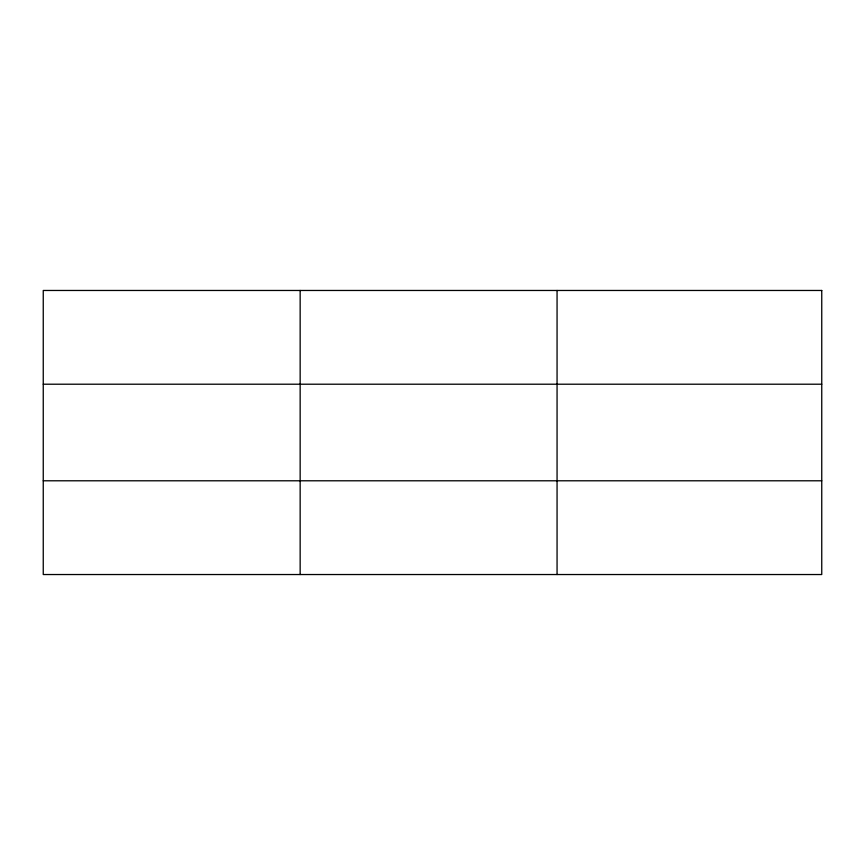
<?xml version="1.0" encoding="UTF-8"?>
<svg xmlns="http://www.w3.org/2000/svg" width="865" height="865" viewBox="0 0 865 865"><rect width="100%" height="100%" fill="white"/><g stroke="black" fill="none" stroke-linecap="round" stroke-linejoin="round"><path stroke-width="1.3" d="M300.155 290.467L300.155 574.533M557.06 290.467L557.06 574.533M43.25 384.211L821.75 384.211M43.25 480.789L821.75 480.789M821.75 290.467L821.75 574.533L43.25 574.533L43.25 290.467L821.75 290.467"/></g></svg>
